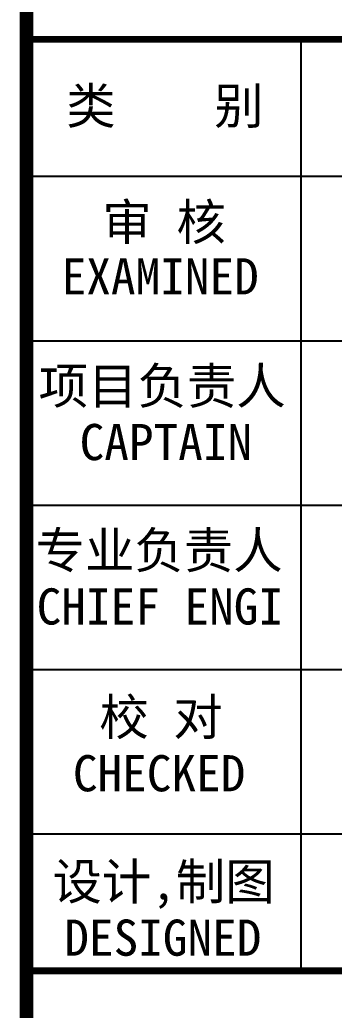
# Model space of a CAD drawing. Extents: x 69728788 to 150676229, y 15322671 to 43663798.
# Drawn here: x 75317047 to 75319671, y 19637751 to 19646032 of the extents above; entities that cross this region are included whole.
import ezdxf

# ---------------------------------------------------------------- set-up
doc = ezdxf.new("R2010")
doc.units = 0
doc.header["$LTSCALE"] = 1000
doc.header["$MEASUREMENT"] = 0
doc.layers.add('图框', color=253, linetype='CONTINUOUS')
doc.styles.add('STYLE-黑体', font='simhei.ttf')

msp = doc.modelspace()

# ---------------------------------------------------------------- linework, layer by layer
at = {"layer": '图框', "color": 0}
for p, q in [((75317103.6, 19644723.2), (75324014.3, 19644723.2)), ((75317103.6, 19644723.2), (75324014.3, 19644723.2)), ((75317103.6, 19643348.8), (75324014.3, 19643348.8)), ((75317103.6, 19641974.3), (75324014.3, 19641974.3)), ((75317103.6, 19640599.8), (75324014.3, 19640599.8)), ((75317103.6, 19639225.3), (75324014.3, 19639225.3))]:
    msp.add_line(p, q, dxfattribs=at)
at = {"layer": '图框', "color": 4, "const_width": 113.4}
msp.add_lwpolyline([(75324014.3, 19589922.8), (75317103.6, 19589922.8), (75317103.6, 19655932.8), (75324014.3, 19655932.8)], dxfattribs=at)
msp.add_lwpolyline([(75324014.3, 19589922.8), (75317103.6, 19589922.8), (75317103.6, 19655932.8), (75324014.3, 19655932.8)], dxfattribs=at)
at = {"layer": '图框', "color": 0, "const_width": 57.5}
msp.add_lwpolyline([(75317103.6, 19645868.6), (75324014.3, 19645868.6), (75324014.3, 19634185.6), (75317103.6, 19634185.6)], close=True, dxfattribs=at)
at = {"layer": '图框', "color": 0}
for points in [[(75319394.4, 19644723.2), (75319394.4, 19645868.6)], [(75319394.4, 19638079.9), (75319394.4, 19644723.2)]]:
    msp.add_lwpolyline(points, dxfattribs=at)
at = {"layer": '图框', "color": 0, "const_width": 57.5}
msp.add_lwpolyline([(75317103.6, 19638079.9), (75324014.3, 19638079.9)], dxfattribs=at)

# ---------------------------------------------------------------- texts
at = {"layer": '图框', "color": 0, "style": 'STYLE-黑体'}
for s, p in [('类    别 ', (75317434, 19645161.2)), ('审 核', (75317736.2, 19644189.8)), ('EXAMINED ', (75317396.1, 19643735.6)), ('项目负责人', (75317204.1, 19642819.8)), ('CAPTAIN', (75317546.2, 19642350.2)), ('专业负责人', (75317178.4, 19641445.4)), ('CHIEF ENGI', (75317187.3, 19640975.7)), ('校 对', (75317710.4, 19640050.8)), ('CHECKED  ', (75317489.8, 19639581.2)), ('设计,制图', (75317319.2, 19638676.3)), ('DESIGNED ', (75317418, 19638206.7))]:
    msp.add_text(s, height=302.39, dxfattribs=at).set_placement(p)

doc.saveas('drawing.dxf')
